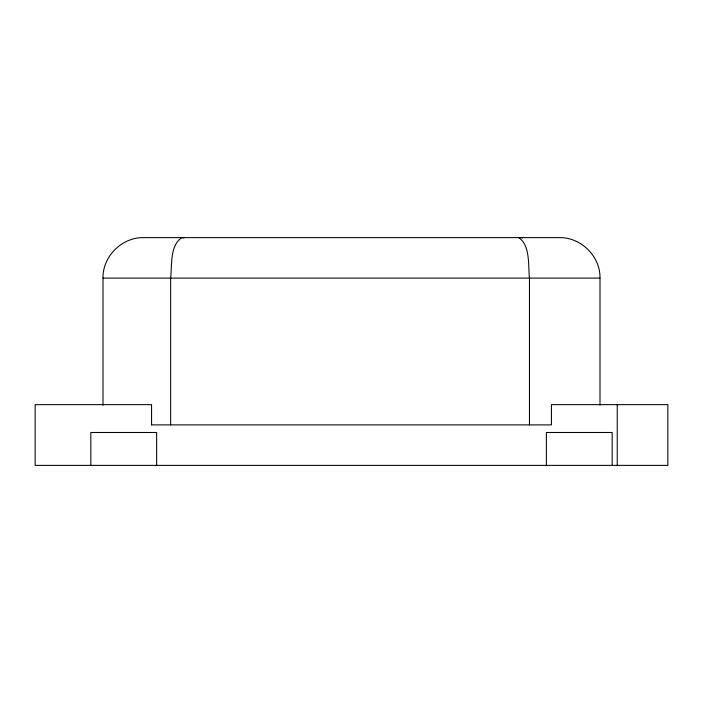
<?xml version="1.0" encoding="UTF-8"?>
<svg xmlns="http://www.w3.org/2000/svg" width="703" height="703" viewBox="0 0 703 703"><rect width="100%" height="100%" fill="white"/><g stroke="black" fill="none" stroke-linecap="round" stroke-linejoin="round"><path stroke-width="1.05" d="M102.998 405.174L102.998 278.107C102.55 256.393 121.997 237.148 143.667 237.614L559.333 237.614C581.003 237.148 600.45 256.393 600.002 278.107L600.002 405.174M182.912 237.957L184.318 237.614M182.007 237.614C169.783 244.899 172.059 265.69 170.653 278.107L170.653 424.893M102.998 278.107L600.002 278.107M151.312 424.893L551.433 424.893L551.433 404.647L667.85 404.647L667.85 465.386L35.15 465.386L35.15 404.647L151.567 404.647L151.567 424.893M520.993 237.614L522.478 237.957M518.682 237.614C530.484 245.259 528.041 265.699 529.464 278.107L529.464 424.893M617.234 404.647L617.234 465.386M612.172 465.386L612.172 432.486L546.372 432.486L546.372 465.386M156.628 465.386L156.628 432.486L90.828 432.486L90.828 465.386"/></g></svg>
